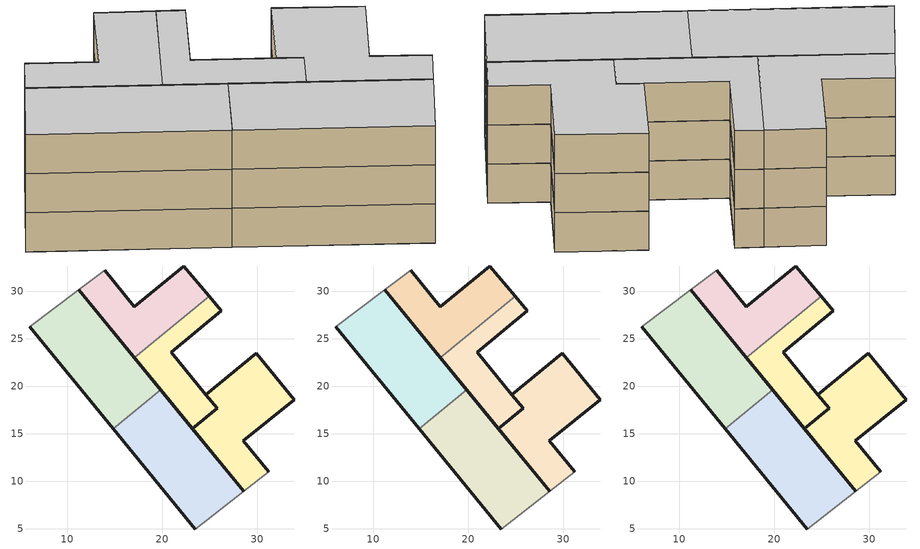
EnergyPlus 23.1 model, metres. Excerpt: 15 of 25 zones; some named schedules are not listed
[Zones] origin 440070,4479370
3255f262edf26d23_F0_dwelling_0
 floor ground (EU_floor_Construction): 19.81,19.61 11.19,30.14 6.04,26.24 14.8,15.51 z0
 wall outside (EU_wall_Construction): 11.19,30.14 19.81,19.61 / 14.8,15.51 6.04,26.24 z0:3
 wall adiabatic (EU_wall_Construction): 6.04,26.24 11.19,30.14 z0:3
 wall to 3255f262edf26d23_F0_dwelling_1 (EU_wall_Construction): 19.81,19.61 14.8,15.51 z0:3
3255f262edf26d23_F0_dwelling_1
 floor ground (EU_floor_Construction): 28.55,8.91 19.81,19.61 14.8,15.51 23.44,4.95 z0
 wall outside (EU_wall_Construction): 19.81,19.61 28.55,8.91 / 23.44,4.95 14.8,15.51 z0:3
 wall adiabatic (EU_wall_Construction): 28.55,8.91 23.44,4.95 z0:3
3255f262edf26d23_F0_dwelling_2
 floor ground (EU_floor_Construction): 24.93,29.47 22.27,32.64 17.03,28.35 13.9,32.19 11.19,30.14 17.03,23 z0
 wall outside (EU_wall_Construction): 17.03,23 11.19,30.14 / 13.9,32.19 17.03,28.35 22.27,32.64 24.93,29.47 z0:3
 wall adiabatic (EU_wall_Construction): 11.19,30.14 13.9,32.19 z0:3
 wall to 3255f262edf26d23_F0_dwelling_3 (EU_wall_Construction): 24.93,29.47 17.03,23 z0:3
3255f262edf26d23_F0_dwelling_3
 floor ground (EU_floor_Construction): 31.2,10.96 28.52,14.26 33.87,18.58 29.89,23.48 24.57,19.11 25.75,17.66 23.14,15.53 28.55,8.91 z0; 25.75,17.66 24.57,19.11 20.91,23.59 26.21,27.94 24.93,29.47 17.03,23 23.14,15.53 z0
 wall outside (EU_wall_Construction): 24.93,29.47 26.21,27.94 20.91,23.59 24.57,19.11 25.75,17.66 23.14,15.53 17.03,23 z0:3
3255f262edf26d23_F0_dwelling_4
 floor ground (EU_floor_Construction): 31.2,10.96 28.52,14.26 33.87,18.58 29.89,23.48 24.57,19.11 25.75,17.66 23.14,15.53 28.55,8.91 z0; 25.75,17.66 24.57,19.11 20.91,23.59 26.21,27.94 24.93,29.47 17.03,23 23.14,15.53 z0
 wall outside (EU_wall_Construction): 28.55,8.91 23.14,15.53 25.75,17.66 24.57,19.11 29.89,23.48 33.87,18.58 28.52,14.26 31.2,10.96 z0:3
 wall adiabatic (EU_wall_Construction): 31.2,10.96 28.55,8.91 z0:3
3255f262edf26d23_F1_dwelling_0
 floor to 3255f262edf26d23_F0_dwelling_0 (EU_floor_Construction): 19.81,19.61 11.19,30.14 6.04,26.24 14.8,15.51 z3
 wall outside (EU_wall_Construction): 11.19,30.14 19.81,19.61 / 14.8,15.51 6.04,26.24 z3:6
 wall adiabatic (EU_wall_Construction): 6.04,26.24 11.19,30.14 z3:6
 wall to 3255f262edf26d23_F1_dwelling_1 (EU_wall_Construction): 19.81,19.61 14.8,15.51 z3:6
3255f262edf26d23_F1_dwelling_1
 floor to 3255f262edf26d23_F0_dwelling_1 (EU_floor_Construction): 28.55,8.91 19.81,19.61 14.8,15.51 23.44,4.95 z3
 wall outside (EU_wall_Construction): 19.81,19.61 28.55,8.91 / 23.44,4.95 14.8,15.51 z3:6
 wall adiabatic (EU_wall_Construction): 28.55,8.91 23.44,4.95 z3:6
3255f262edf26d23_F1_dwelling_2
 floor to 3255f262edf26d23_F0_dwelling_2 (EU_floor_Construction): 24.93,29.47 22.26,32.64 17.03,28.35 13.9,32.19 11.19,30.14 17.03,23 z3
 wall outside (EU_wall_Construction): 17.03,23 11.19,30.14 / 13.9,32.19 17.03,28.35 22.27,32.64 24.93,29.47 z3:6
 wall adiabatic (EU_wall_Construction): 11.19,30.14 13.9,32.19 z3:6
 wall to 3255f262edf26d23_F1_dwelling_3 (EU_wall_Construction): 24.93,29.47 17.03,23 z3:6
3255f262edf26d23_F1_dwelling_3
 floor outside (EU_floor_Construction): 31.2,10.96 28.52,14.26 33.87,18.58 29.89,23.48 24.57,19.11 25.75,17.66 23.14,15.53 28.55,8.91 z3; 25.75,17.66 24.57,19.11 20.91,23.59 26.21,27.94 24.93,29.47 17.03,23 23.14,15.53 z3
 wall outside (EU_wall_Construction): 24.93,29.47 26.21,27.94 20.91,23.59 24.57,19.11 25.75,17.66 23.14,15.53 17.03,23 z3:6
3255f262edf26d23_F1_dwelling_4
 floor to 3255f262edf26d23_F0_dwelling_4 (EU_floor_Construction): 31.2,10.96 28.52,14.26 33.87,18.58 29.89,23.48 24.57,19.11 25.75,17.66 23.14,15.53 28.55,8.91 z3; 25.75,17.66 24.57,19.11 20.91,23.59 26.21,27.94 24.93,29.47 17.03,23 23.14,15.53 z3
 wall outside (EU_wall_Construction): 28.55,8.91 23.14,15.53 25.75,17.66 24.57,19.11 29.89,23.48 33.87,18.58 28.52,14.26 31.2,10.96 z3:6
 wall adiabatic (EU_wall_Construction): 31.2,10.96 28.55,8.91 z3:6
3255f262edf26d23_F2_dwelling_0
 floor to 3255f262edf26d23_F1_dwelling_0 (EU_floor_Construction): 19.81,19.61 11.19,30.14 6.04,26.24 14.8,15.51 z6
 wall outside (EU_wall_Construction): 11.19,30.14 19.81,19.61 / 14.8,15.51 6.04,26.24 z6:9
 wall adiabatic (EU_wall_Construction): 6.04,26.24 11.19,30.14 z6:9
 wall to 3255f262edf26d23_F2_dwelling_1 (EU_wall_Construction): 19.81,19.61 14.8,15.51 z6:9
 ceiling to 3255f262edf26d23_F3_dwelling_0 (EU_floor_Construction): 11.19,30.14 19.81,19.61 14.8,15.51 6.04,26.24 z9
3255f262edf26d23_F2_dwelling_1
 floor to 3255f262edf26d23_F1_dwelling_1 (EU_floor_Construction): 28.55,8.91 19.81,19.61 14.8,15.51 23.44,4.95 z6
 wall outside (EU_wall_Construction): 19.81,19.61 28.55,8.91 / 23.44,4.95 14.8,15.51 z6:9
 wall adiabatic (EU_wall_Construction): 28.55,8.91 23.44,4.95 z6:9
 ceiling to 3255f262edf26d23_F3_dwelling_1 (EU_floor_Construction): 19.81,19.61 28.55,8.91 23.44,4.95 14.8,15.51 z9
3255f262edf26d23_F2_dwelling_2
 floor to 3255f262edf26d23_F1_dwelling_2 (EU_floor_Construction): 24.93,29.47 22.26,32.64 17.03,28.35 13.9,32.19 11.19,30.14 17.03,23 z6
 wall outside (EU_wall_Construction): 17.03,23 11.19,30.14 / 13.9,32.19 17.03,28.35 22.27,32.64 24.93,29.47 z6:9
 wall adiabatic (EU_wall_Construction): 11.19,30.14 13.9,32.19 z6:9
 wall to 3255f262edf26d23_F2_dwelling_3 (EU_wall_Construction): 24.93,29.47 17.03,23 z6:9
 ceiling to 3255f262edf26d23_F3_dwelling_2 (EU_floor_Construction): 22.26,32.64 24.93,29.47 17.03,23 11.19,30.14 13.9,32.19 17.03,28.35 z9
3255f262edf26d23_F2_dwelling_3
 floor outside (EU_floor_Construction): 31.2,10.96 28.52,14.26 33.87,18.58 29.89,23.48 24.57,19.11 25.75,17.66 23.14,15.53 28.55,8.91 z6; 25.75,17.66 24.57,19.11 20.91,23.59 26.21,27.94 24.93,29.47 17.03,23 23.14,15.53 z6
 wall outside (EU_wall_Construction): 24.93,29.47 26.21,27.94 20.91,23.59 24.57,19.11 25.75,17.66 23.14,15.53 17.03,23 z6:9
 ceiling to 3255f262edf26d23_F3_dwelling_4 (EU_floor_Construction): 24.93,29.47 26.21,27.94 20.91,23.59 24.57,19.11 25.75,17.66 23.14,15.53 17.03,23 z9; 29.89,23.48 33.87,18.58 28.52,14.26 31.2,10.96 28.55,8.91 23.14,15.53 25.75,17.66 24.57,19.11 z9
3255f262edf26d23_F2_dwelling_4
 floor to 3255f262edf26d23_F1_dwelling_4 (EU_floor_Construction): 31.2,10.96 28.52,14.26 33.87,18.58 29.89,23.48 24.57,19.11 25.75,17.66 23.14,15.53 28.55,8.91 z6; 25.75,17.66 24.57,19.11 20.91,23.59 26.21,27.94 24.93,29.47 17.03,23 23.14,15.53 z6
 wall outside (EU_wall_Construction): 28.55,8.91 23.14,15.53 25.75,17.66 24.57,19.11 29.89,23.48 33.87,18.58 28.52,14.26 31.2,10.96 z6:9
 wall adiabatic (EU_wall_Construction): 31.2,10.96 28.55,8.91 z6:9
 ceiling to 3255f262edf26d23_F3_dwelling_4 (EU_floor_Construction): 24.93,29.47 26.21,27.94 20.91,23.59 24.57,19.11 25.75,17.66 23.14,15.53 17.03,23 z9; 29.89,23.48 33.87,18.58 28.52,14.26 31.2,10.96 28.55,8.91 23.14,15.53 25.75,17.66 24.57,19.11 z9
[Building]
EU S2 Campaign: North Axis=0; Terrain=City; Solar Distribution=FullExterior
[Site:Location]
Madrid: Latitude=40.5; Longitude=-3.5; Time Zone=1; Elevation=609
[SizingPeriod:WeatherFileDays]
AnnualSizingPeriod: Begin Month=1; Begin Day of Month=1; End Month=12; End Day of Month=31; Day of Week for Start Day=Monday; Use Weather File Daylight Saving Period=No; Use Weather File Rain and Snow Indicators=No
[MATERIAL]
EU_InternalMass_Material: Roughness=MediumRough; Thickness=0.1; Conductivity=1; Density=1800; Specific Heat=900; Thermal Absorptance=0.9; Solar Absorptance=0.7; Visible Absorptance=0.7
[MATERIAL:NOMASS] Roughness=MediumRough; Thermal Absorptance=0.9; Solar Absorptance=0.7; Visible Absorptance=0.7
Name | Thermal Resistance
EU_wall_NoMass | 0.609216
EU_floor_NoMass | 0.568163
[CONSTRUCTION]
EU_wall_Construction: EU_wall_NoMass
EU_floor_Construction: EU_floor_NoMass
EU_InternalMass_Construction: EU_InternalMass_Material
[ZONE] Type=1; Multiplier=1; Ceiling Height=autocalculate; Floor Area=autocalculate; Part of Total Floor Area=Yes
Name | Volume
3255f262edf26d23_F0_dwelling_0 | 266.248
3255f262edf26d23_F1_dwelling_0; 3255f262edf26d23_F2_dwelling_0 | 266.247
3255f262edf26d23_F0_dwelling_1; 3255f262edf26d23_F1_dwelling_1; 3255f262edf26d23_F2_dwelling_1 | 266.25
3255f262edf26d23_F0_dwelling_2; 3255f262edf26d23_F1_dwelling_2; 3255f262edf26d23_F2_dwelling_2 | 177.503
3255f262edf26d23_F0_dwelling_3; 3255f262edf26d23_F1_dwelling_3; 3255f262edf26d23_F2_dwelling_3; 3255f262edf26d23_F0_dwelling_4; 3255f262edf26d23_F1_dwelling_4; 3255f262edf26d23_F2_dwelling_4 | 354.995
[INTERNALMASS] Construction=EU_InternalMass_Construction
Name | Zone or ZoneList | Surface Area
3255f262edf26d23_F0_dwelling_0_EU_InternalMass | 3255f262edf26d23_F0_dwelling_0 | 88.7493
3255f262edf26d23_F0_dwelling_1_EU_InternalMass | 3255f262edf26d23_F0_dwelling_1 | 88.75
3255f262edf26d23_F0_dwelling_2_EU_InternalMass | 3255f262edf26d23_F0_dwelling_2 | 59.1675
3255f262edf26d23_F0_dwelling_3_EU_InternalMass | 3255f262edf26d23_F0_dwelling_3 | 46.2564
3255f262edf26d23_F0_dwelling_4_EU_InternalMass | 3255f262edf26d23_F0_dwelling_4 | 72.0771
3255f262edf26d23_F1_dwelling_0_EU_InternalMass | 3255f262edf26d23_F1_dwelling_0 | 88.7493
3255f262edf26d23_F1_dwelling_1_EU_InternalMass | 3255f262edf26d23_F1_dwelling_1 | 88.75
3255f262edf26d23_F1_dwelling_2_EU_InternalMass | 3255f262edf26d23_F1_dwelling_2 | 59.1675
3255f262edf26d23_F1_dwelling_3_EU_InternalMass | 3255f262edf26d23_F1_dwelling_3 | 46.2564
3255f262edf26d23_F1_dwelling_4_EU_InternalMass | 3255f262edf26d23_F1_dwelling_4 | 72.0771
3255f262edf26d23_F2_dwelling_0_EU_InternalMass | 3255f262edf26d23_F2_dwelling_0 | 88.7493
3255f262edf26d23_F2_dwelling_1_EU_InternalMass | 3255f262edf26d23_F2_dwelling_1 | 88.75
3255f262edf26d23_F2_dwelling_2_EU_InternalMass | 3255f262edf26d23_F2_dwelling_2 | 59.1675
3255f262edf26d23_F2_dwelling_3_EU_InternalMass | 3255f262edf26d23_F2_dwelling_3 | 46.2564
3255f262edf26d23_F2_dwelling_4_EU_InternalMass | 3255f262edf26d23_F2_dwelling_4 | 72.0771
[OTHEREQUIPMENT] Fuel Type=Electricity; Design Level Calculation Method=Watts/Area; Power per Zone Floor Area=1; Fraction Latent=0; Fraction Radiant=0; Fraction Lost=0; Carbon Dioxide Generation Rate=0; EndUse Subcategory=EU_Step8_InternalGains
Name | Zone or ZoneList or Space or SpaceList | Schedule
EU_Step8_InternalGain_3255f262edf26d23_F0_dwelling_0_f000 | 3255f262edf26d23_F0_dwelling_0 | EU_Step8_GainSchedule_3255f262edf26d23_F0_dwelling_0_f000
EU_Step8_InternalGain_3255f262edf26d23_F0_dwelling_1_f000 | 3255f262edf26d23_F0_dwelling_1 | EU_Step8_GainSchedule_3255f262edf26d23_F0_dwelling_1_f000
EU_Step8_InternalGain_3255f262edf26d23_F0_dwelling_2_f000 | 3255f262edf26d23_F0_dwelling_2 | EU_Step8_GainSchedule_3255f262edf26d23_F0_dwelling_2_f000
EU_Step8_InternalGain_3255f262edf26d23_F0_dwelling_3_f000 | 3255f262edf26d23_F0_dwelling_3 | EU_Step8_GainSchedule_3255f262edf26d23_F0_dwelling_3_f000
EU_Step8_InternalGain_3255f262edf26d23_F0_dwelling_4_f000 | 3255f262edf26d23_F0_dwelling_4 | EU_Step8_GainSchedule_3255f262edf26d23_F0_dwelling_4_f000
EU_Step8_InternalGain_3255f262edf26d23_F1_dwelling_0_f000 | 3255f262edf26d23_F1_dwelling_0 | EU_Step8_GainSchedule_3255f262edf26d23_F1_dwelling_0_f000
EU_Step8_InternalGain_3255f262edf26d23_F1_dwelling_1_f000 | 3255f262edf26d23_F1_dwelling_1 | EU_Step8_GainSchedule_3255f262edf26d23_F1_dwelling_1_f000
EU_Step8_InternalGain_3255f262edf26d23_F1_dwelling_2_f000 | 3255f262edf26d23_F1_dwelling_2 | EU_Step8_GainSchedule_3255f262edf26d23_F1_dwelling_2_f000
EU_Step8_InternalGain_3255f262edf26d23_F1_dwelling_3_f000 | 3255f262edf26d23_F1_dwelling_3 | EU_Step8_GainSchedule_3255f262edf26d23_F1_dwelling_3_f000
EU_Step8_InternalGain_3255f262edf26d23_F1_dwelling_4_f000 | 3255f262edf26d23_F1_dwelling_4 | EU_Step8_GainSchedule_3255f262edf26d23_F1_dwelling_4_f000
EU_Step8_InternalGain_3255f262edf26d23_F2_dwelling_0_f000 | 3255f262edf26d23_F2_dwelling_0 | EU_Step8_GainSchedule_3255f262edf26d23_F2_dwelling_0_f000
EU_Step8_InternalGain_3255f262edf26d23_F2_dwelling_1_f000 | 3255f262edf26d23_F2_dwelling_1 | EU_Step8_GainSchedule_3255f262edf26d23_F2_dwelling_1_f000
EU_Step8_InternalGain_3255f262edf26d23_F2_dwelling_2_f000 | 3255f262edf26d23_F2_dwelling_2 | EU_Step8_GainSchedule_3255f262edf26d23_F2_dwelling_2_f000
EU_Step8_InternalGain_3255f262edf26d23_F2_dwelling_3_f000 | 3255f262edf26d23_F2_dwelling_3 | EU_Step8_GainSchedule_3255f262edf26d23_F2_dwelling_3_f000
EU_Step8_InternalGain_3255f262edf26d23_F2_dwelling_4_f000 | 3255f262edf26d23_F2_dwelling_4 | EU_Step8_GainSchedule_3255f262edf26d23_F2_dwelling_4_f000
[ZONEVENTILATION:DESIGNFLOWRATE] Schedule=EU_AlwaysOn; Design Flow Rate Calculation Method=AirChanges/Hour; Air Changes per Hour=0.752966; Ventilation Type=Natural; Fan Pressure Rise=0; Fan Total Efficiency=1; Constant Term Coefficient=1; Temperature Term Coefficient=0; Velocity Term Coefficient=0; Velocity Squared Term Coefficient=0; Minimum Indoor Temperature=-100; Maximum Indoor Temperature=100; Delta Temperature=-100; Minimum Outdoor Temperature=-100; Maximum Outdoor Temperature=100; Maximum Wind Speed=40
Name | Zone or ZoneList or Space or SpaceList
EU_ConstantAir_3255f262edf26d23_F0_dwelling_0 | 3255f262edf26d23_F0_dwelling_0
EU_ConstantAir_3255f262edf26d23_F0_dwelling_1 | 3255f262edf26d23_F0_dwelling_1
EU_ConstantAir_3255f262edf26d23_F0_dwelling_2 | 3255f262edf26d23_F0_dwelling_2
EU_ConstantAir_3255f262edf26d23_F0_dwelling_3 | 3255f262edf26d23_F0_dwelling_3
EU_ConstantAir_3255f262edf26d23_F0_dwelling_4 | 3255f262edf26d23_F0_dwelling_4
EU_ConstantAir_3255f262edf26d23_F1_dwelling_0 | 3255f262edf26d23_F1_dwelling_0
EU_ConstantAir_3255f262edf26d23_F1_dwelling_1 | 3255f262edf26d23_F1_dwelling_1
EU_ConstantAir_3255f262edf26d23_F1_dwelling_2 | 3255f262edf26d23_F1_dwelling_2
EU_ConstantAir_3255f262edf26d23_F1_dwelling_3 | 3255f262edf26d23_F1_dwelling_3
EU_ConstantAir_3255f262edf26d23_F1_dwelling_4 | 3255f262edf26d23_F1_dwelling_4
EU_ConstantAir_3255f262edf26d23_F2_dwelling_0 | 3255f262edf26d23_F2_dwelling_0
EU_ConstantAir_3255f262edf26d23_F2_dwelling_1 | 3255f262edf26d23_F2_dwelling_1
EU_ConstantAir_3255f262edf26d23_F2_dwelling_2 | 3255f262edf26d23_F2_dwelling_2
EU_ConstantAir_3255f262edf26d23_F2_dwelling_3 | 3255f262edf26d23_F2_dwelling_3
EU_ConstantAir_3255f262edf26d23_F2_dwelling_4 | 3255f262edf26d23_F2_dwelling_4
[HVACTEMPLATE:THERMOSTAT] Constant Heating Setpoint=20; Constant Cooling Setpoint=50
EU_HeatOnly_3255f262edf26d23_F0_dwelling_0; EU_HeatOnly_3255f262edf26d23_F0_dwelling_1; EU_HeatOnly_3255f262edf26d23_F0_dwelling_2; EU_HeatOnly_3255f262edf26d23_F0_dwelling_3; EU_HeatOnly_3255f262edf26d23_F0_dwelling_4; EU_HeatOnly_3255f262edf26d23_F1_dwelling_0; EU_HeatOnly_3255f262edf26d23_F1_dwelling_1; EU_HeatOnly_3255f262edf26d23_F1_dwelling_2; EU_HeatOnly_3255f262edf26d23_F1_dwelling_3; EU_HeatOnly_3255f262edf26d23_F1_dwelling_4; EU_HeatOnly_3255f262edf26d23_F2_dwelling_0; EU_HeatOnly_3255f262edf26d23_F2_dwelling_1; EU_HeatOnly_3255f262edf26d23_F2_dwelling_2; EU_HeatOnly_3255f262edf26d23_F2_dwelling_3; EU_HeatOnly_3255f262edf26d23_F2_dwelling_4; EU_HeatOnly_3255f262edf26d23_F3_dwelling_0; EU_HeatOnly_3255f262edf26d23_F3_dwelling_1; EU_HeatOnly_3255f262edf26d23_F3_dwelling_2; EU_HeatOnly_3255f262edf26d23_F3_dwelling_3; EU_HeatOnly_3255f262edf26d23_F3_dwelling_4; EU_HeatOnly_3255f262edf26d23_F4_dwelling_0; EU_HeatOnly_3255f262edf26d23_F4_dwelling_1; EU_HeatOnly_3255f262edf26d23_F4_dwelling_2; EU_HeatOnly_3255f262edf26d23_F4_dwelling_3; EU_HeatOnly_3255f262edf26d23_F4_dwelling_4
[HVACTEMPLATE:ZONE:IDEALLOADSAIRSYSTEM] System Availability Schedule=EU_AlwaysOn; Maximum Heating Supply Air Temperature=50; Minimum Cooling Supply Air Temperature=13; Maximum Heating Supply Air Humidity Ratio=0.0156; Minimum Cooling Supply Air Humidity Ratio=0.0077; Heating Limit=NoLimit; Cooling Limit=NoLimit; Heating Availability Schedule=EU_AlwaysOn; Cooling Availability Schedule=EU_CoolingOff; Dehumidification Control Type=ConstantSensibleHeatRatio; Cooling Sensible Heat Ratio=0.7; Dehumidification Setpoint=60; Humidification Control Type=None; Humidification Setpoint=30; Outdoor Air Method=None; Outdoor Air Flow Rate per Person=0.00944; Outdoor Air Flow Rate per Zone Floor Area=0; Outdoor Air Flow Rate per Zone=0; Demand Controlled Ventilation Type=None; Outdoor Air Economizer Type=NoEconomizer; Heat Recovery Type=None; Sensible Heat Recovery Effectiveness=0.7; Latent Heat Recovery Effectiveness=0.65
Name | Template Thermostat
3255f262edf26d23_F0_dwelling_0 | EU_HeatOnly_3255f262edf26d23_F0_dwelling_0
3255f262edf26d23_F0_dwelling_1 | EU_HeatOnly_3255f262edf26d23_F0_dwelling_1
3255f262edf26d23_F0_dwelling_2 | EU_HeatOnly_3255f262edf26d23_F0_dwelling_2
3255f262edf26d23_F0_dwelling_3 | EU_HeatOnly_3255f262edf26d23_F0_dwelling_3
3255f262edf26d23_F0_dwelling_4 | EU_HeatOnly_3255f262edf26d23_F0_dwelling_4
3255f262edf26d23_F1_dwelling_0 | EU_HeatOnly_3255f262edf26d23_F1_dwelling_0
3255f262edf26d23_F1_dwelling_1 | EU_HeatOnly_3255f262edf26d23_F1_dwelling_1
3255f262edf26d23_F1_dwelling_2 | EU_HeatOnly_3255f262edf26d23_F1_dwelling_2
3255f262edf26d23_F1_dwelling_3 | EU_HeatOnly_3255f262edf26d23_F1_dwelling_3
3255f262edf26d23_F1_dwelling_4 | EU_HeatOnly_3255f262edf26d23_F1_dwelling_4
3255f262edf26d23_F2_dwelling_0 | EU_HeatOnly_3255f262edf26d23_F2_dwelling_0
3255f262edf26d23_F2_dwelling_1 | EU_HeatOnly_3255f262edf26d23_F2_dwelling_1
3255f262edf26d23_F2_dwelling_2 | EU_HeatOnly_3255f262edf26d23_F2_dwelling_2
3255f262edf26d23_F2_dwelling_3 | EU_HeatOnly_3255f262edf26d23_F2_dwelling_3
3255f262edf26d23_F2_dwelling_4 | EU_HeatOnly_3255f262edf26d23_F2_dwelling_4
[SIZING:ZONE] Zone Cooling Design Supply Air Temperature Input Method=SupplyAirTemperature; Zone Cooling Design Supply Air Temperature=13; Zone Heating Design Supply Air Temperature Input Method=SupplyAirTemperature; Zone Heating Design Supply Air Temperature=50; Zone Cooling Design Supply Air Humidity Ratio=0.008; Zone Heating Design Supply Air Humidity Ratio=0.008; Cooling Design Air Flow Method=DesignDay; Cooling Design Air Flow Rate=0; Cooling Minimum Air Flow per Zone Floor Area=0.000762; Cooling Minimum Air Flow=0; Cooling Minimum Air Flow Fraction=0.2; Heating Design Air Flow Method=DesignDay; Heating Design Air Flow Rate=0; Heating Maximum Air Flow per Zone Floor Area=0.002032; Heating Maximum Air Flow=0.141576; Heating Maximum Air Flow Fraction=0.3; Account for Dedicated Outdoor Air System=No; Dedicated Outdoor Air System Control Strategy=NeutralSupplyAir; Dedicated Outdoor Air Low Setpoint Temperature for Design=autosize; Dedicated Outdoor Air High Setpoint Temperature for Design=autosize; Zone Load Sizing Method=Sensible Load Only No Latent Load; Zone Latent Cooling Design Supply Air Humidity Ratio Input Method=HumidityRatioDifference; Zone Cooling Design Supply Air Humidity Ratio Difference=0.005; Zone Latent Heating Design Supply Air Humidity Ratio Input Method=HumidityRatioDifference; Zone Humidification Design Supply Air Humidity Ratio Difference=0.005
3255f262edf26d23_F0_dwelling_0; 3255f262edf26d23_F0_dwelling_1; 3255f262edf26d23_F0_dwelling_2; 3255f262edf26d23_F0_dwelling_3; 3255f262edf26d23_F0_dwelling_4; 3255f262edf26d23_F1_dwelling_0; 3255f262edf26d23_F1_dwelling_1; 3255f262edf26d23_F1_dwelling_2; 3255f262edf26d23_F1_dwelling_3; 3255f262edf26d23_F1_dwelling_4; 3255f262edf26d23_F2_dwelling_0; 3255f262edf26d23_F2_dwelling_1; 3255f262edf26d23_F2_dwelling_2; 3255f262edf26d23_F2_dwelling_3; 3255f262edf26d23_F2_dwelling_4
[SCHEDULE:FILE] Column Number=1; Rows to Skip at Top=0; Number of Hours of Data=8760; Column Separator=Comma; Interpolate to Timestep=No; Minutes per Item=60; Adjust Schedule for Daylight Savings=Yes
Name | File
EU_Step8_GainSchedule_3255f262edf26d23_F0_dwelling_0_f000 | ../../schedules/3255f262edf26d23/3255f262edf26d23_F0_dwelling_0_f000_gain.csv
EU_Step8_GainSchedule_3255f262edf26d23_F0_dwelling_1_f000 | ../../schedules/3255f262edf26d23/3255f262edf26d23_F0_dwelling_1_f000_gain.csv
EU_Step8_GainSchedule_3255f262edf26d23_F0_dwelling_2_f000 | ../../schedules/3255f262edf26d23/3255f262edf26d23_F0_dwelling_2_f000_gain.csv
EU_Step8_GainSchedule_3255f262edf26d23_F0_dwelling_3_f000 | ../../schedules/3255f262edf26d23/3255f262edf26d23_F0_dwelling_3_f000_gain.csv
EU_Step8_GainSchedule_3255f262edf26d23_F0_dwelling_4_f000 | ../../schedules/3255f262edf26d23/3255f262edf26d23_F0_dwelling_4_f000_gain.csv
